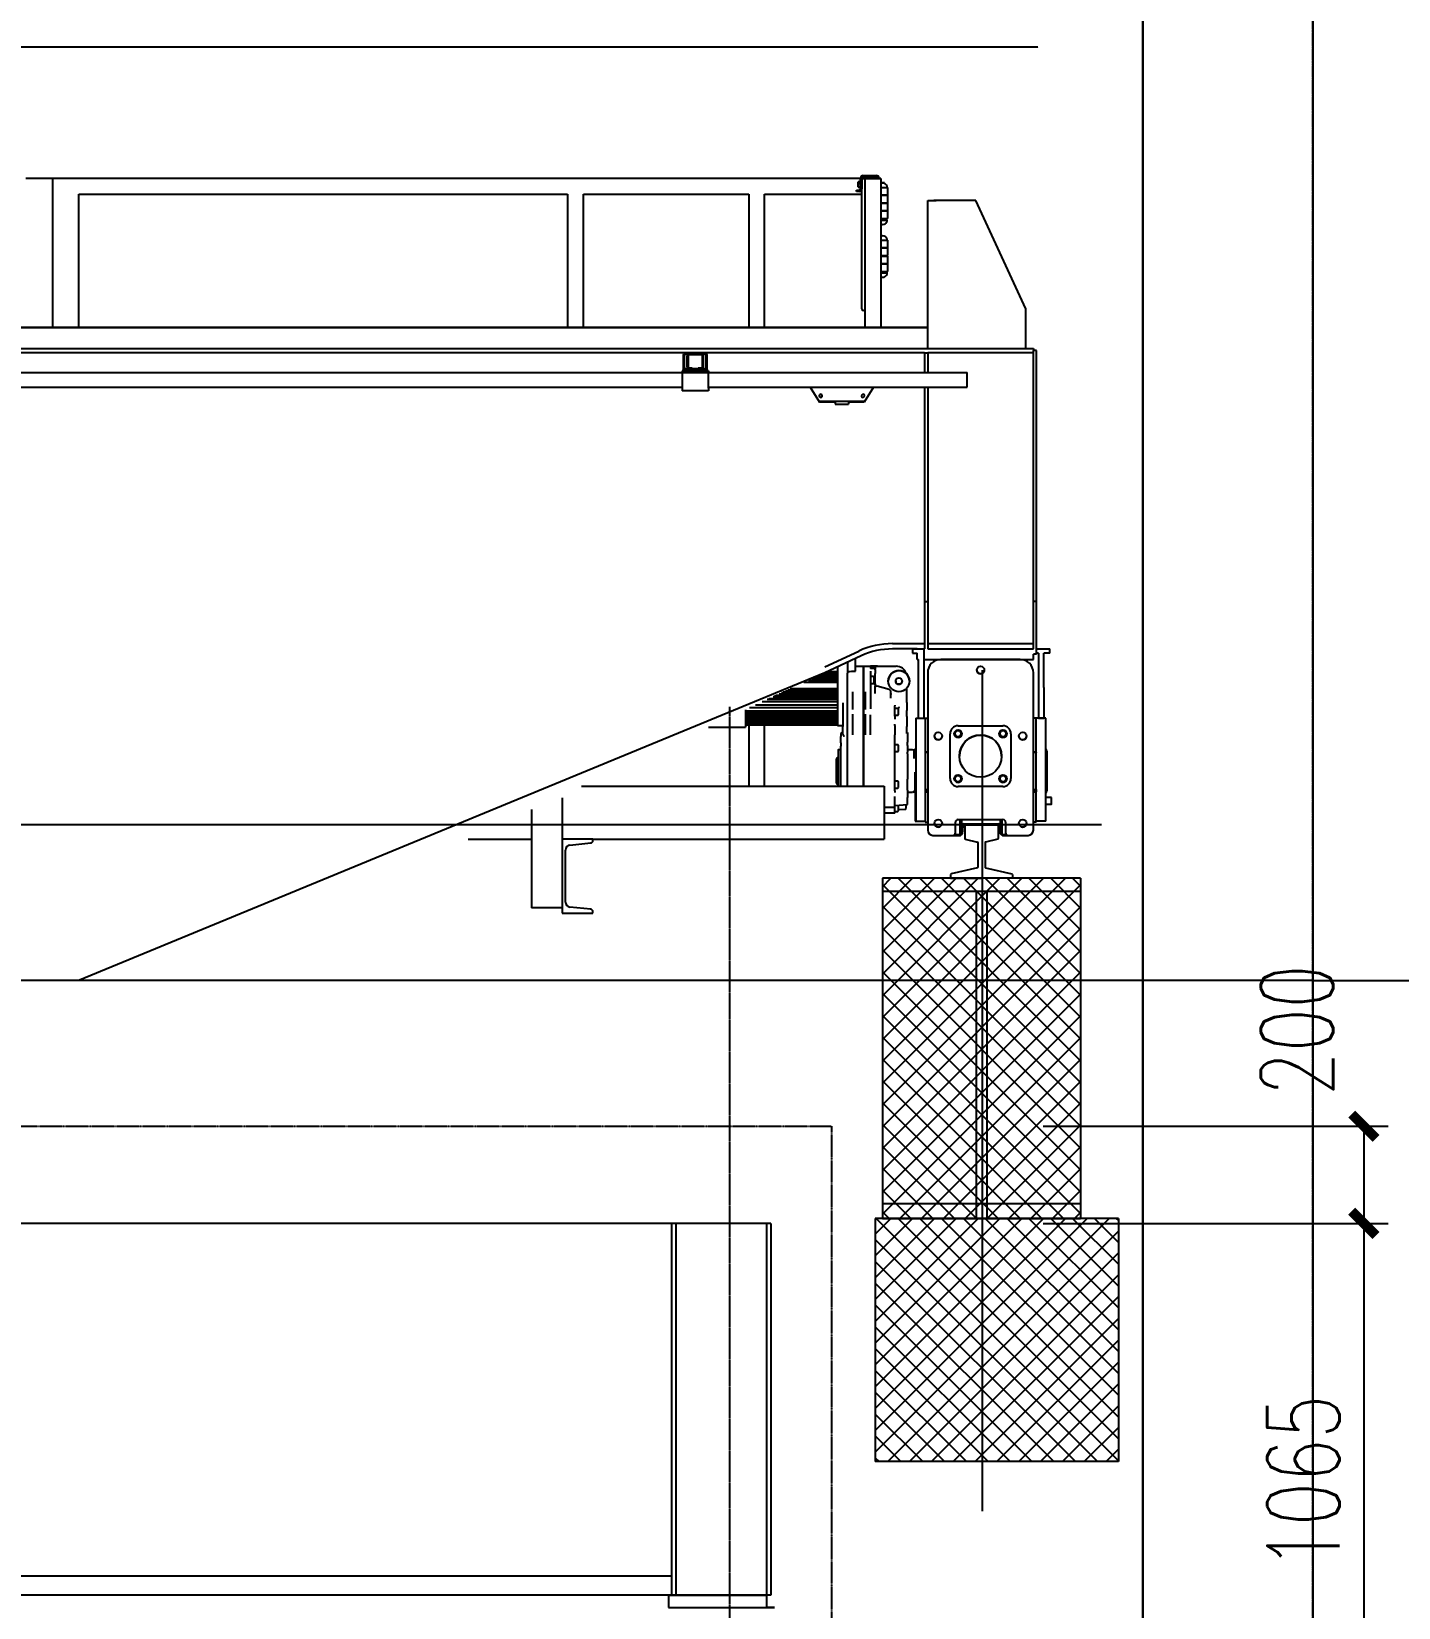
# Model space of a CAD drawing. Extents: x 220580 to 2027826, y -309201 to 71987.
# Drawn here: x 1091913 to 1094725, y -213015 to -209773 of the extents above; entities that cross this region are included whole.
import ezdxf

# ---------------------------------------------------------------- set-up
doc = ezdxf.new("R2010")
doc.units = 0
doc.linetypes.add('DASH', pattern=[0.35, 0.25, -0.1])
doc.linetypes.add('DOTE', pattern=[2.42, 2, -0.2, 0.02, -0.2])
for name, color, linetype in [('A-AXIS-DOTE', 14, 'DOTE'), ('A-LIN-V', 9, 'Continuous'), ('COLUMN', 4, 'Continuous'), ('FAG16-10MA1-端梁结构', 7, 'Continuous'), ('FHSGH10105-主梁-01', 7, 'Continuous'), ('FHSGH10105-主梁-02', 7, 'Continuous'), ('FHSGH10105-主梁-04', 7, 'Continuous'), ('FHSGH10105-主梁-06', 7, 'Continuous'), ('建-尺寸', 3, 'Continuous'), ('连接板', 7, 'Continuous')]:
    doc.layers.add(name, color=color, linetype=linetype)
doc.styles.add('A-DIM_T3', font='SIMPLEX', dxfattribs={"width": 0.705882, "bigfont": 'GBCBIG'})
doc.dimstyles.new('A-DIM-32-1.57159', dxfattribs={"dimscale": 31.815, "dimtxt": 2.975, "dimasz": 1, "dimexe": 1, "dimexo": 1, "dimgap": 1, "dimtad": 1, "dimdec": 0, "dimlfac": 1.571586, "dimzin": 0, "dimdsep": 46, "dimtxsty": 'A-DIM_T3', "dimblk": 'ARCHTICK', "dimcen": 0.09, "dimclrt": 7, "dimazin": 2, "dimtfac": 1, "dimtdec": 0, "dimtix": 1, "dimtmove": 2, "dimatfit": 3, "dimfxl": 0, "dimtolj": 1, "dimtzin": 0, "dimarcsym": 0})

# ---------------------------------------------------------------- blocks, each defined once
blk = doc.blocks.new('23423wer-M')
at = {"color": 1, "linetype": 'DASH'}
blk.add_lwpolyline([(1667005.2, 540926.8), (1674571, 540926.8)], dxfattribs=at)
at = {"layer": 'A-AXIS-DOTE', "color": 1}
blk.add_line((1667005.2, 543376.2), (1667005.2, 531171.5), dxfattribs=at)
blk = doc.blocks.new('23423wer')
at = {"layer": 'A-LIN-V'}
h = blk.add_hatch(dxfattribs=at)
h.set_pattern_fill('ANSI37', color=9, scale=14.719412, angle=360)
h.set_pattern_definition([(45, (-1184745.727, 114058.387), (-16.5230118, 16.5230118), []), (135, (-1184745.727, 114058.387), (-16.5230118, -16.5230118), [])])
h.paths.add_polyline_path([(-1667656.9, 541081.4), (-1667356.9, 541081.4), (-1667356.9, 540566.2), (-1667656.9, 540566.2)])
h = blk.add_hatch(dxfattribs=at)
h.set_pattern_fill('ANSI37', color=9, scale=14.719412, angle=360)
h.set_pattern_definition([(45, (-1184745.727, 113543.208), (-16.5230118, 16.5230118), []), (135, (-1184745.727, 113543.208), (-16.5230118, -16.5230118), [])])
h.paths.add_polyline_path([(-1667667.6, 540566.2), (-1667299.6, 540566.2), (-1667299.6, 540198.2), (-1667667.6, 540198.2)])
at = {"color": 1, "linetype": 'DASH'}
blk.add_line((-1667421, 542339.9), (-1674651.9, 542339.9), dxfattribs=at)
blk.add_lwpolyline([(-1667005.2, 540926.8), (-1674571, 540926.8)], dxfattribs=at)
at = {"layer": 'A-AXIS-DOTE', "color": 1}
for p, q in [((-1667005.2, 543376.2), (-1667005.2, 531171.5)), ((-1667325.3, 541162.3), (-1669754, 541162.3))]:
    blk.add_line(p, q, dxfattribs=at)
blk.add_lwpolyline([(-1667505.7, 541396.4), (-1667505.7, 540123.2)], dxfattribs=at)
at = {"layer": 'A-LIN-V', "color": 1}
for p, q in [((-1667685.8, 542145.4), (-1667666.2, 542145.4)), ((-1668913.6, 542141.1), (-1668953.6, 542141.1)), ((-1667689.8, 542141.1), (-1668913.6, 542141.1)), ((-1668913.6, 542141.1), (-1668913.6, 541915.5)), ((-1667696.2, 542121.4), (-1667696.2, 542123)), ((-1667696.2, 542123), (-1667692.2, 542123)), ((-1667692.2, 542121.4), (-1667696.2, 542121.4)), ((-1667693.8, 542132.9), (-1667693.8, 542135.8)), ((-1667689.8, 542135.8), (-1667693.8, 542135.8)), ((-1667693.8, 542128.4), (-1667693.8, 542132.9)), ((-1667689.8, 542132.9), (-1667693.8, 542132.9)), ((-1667693.8, 542128.4), (-1667693.8, 542127.8)), ((-1667689.8, 542128.4), (-1667693.8, 542128.4)), ((-1667693.8, 542127.8), (-1667689.8, 542127.8)), ((-1667689.8, 542125.4), (-1667689.8, 542141.4)), ((-1667688.2, 542141.4), (-1667688.2, 542125.4)), ((-1667663.8, 542141.1), (-1667688.2, 542141.1)), ((-1667688, 542134.2), (-1667688.2, 542134.2)), ((-1667688.2, 542129.4), (-1667688, 542129.4)), ((-1667688, 541943.5), (-1667688, 542138.7)), ((-1667666.2, 542143.8), (-1667685.8, 542143.8)), ((-1667685.6, 542141.1), (-1667666.4, 542141.1)), ((-1667683.2, 542141.1), (-1667659.2, 542141.1)), ((-1667683.2, 541915.5), (-1667683.2, 542141.1)), ((-1667663.8, 542141.1), (-1667663.8, 542141.4)), ((-1667662.2, 542141.4), (-1667662.2, 542141.1)), ((-1667659.2, 542141.1), (-1667662.2, 542141.1)), ((-1667659.2, 542141.1), (-1667659.2, 542141.1)), ((-1667659.2, 542141.1), (-1667659.2, 541915.5)), ((-1667653.8, 542134.2), (-1667659.2, 542134.2)), ((-1667659.2, 542127.5), (-1667648.8, 542127.5)), ((-1667653.8, 542133.5), (-1667653.8, 542134.2)), ((-1667648.8, 542115.9), (-1667648.8, 542127.5)), ((-1668873.6, 541915.5), (-1668873.6, 542117.1)), ((-1668873.6, 542117.1), (-1668133.6, 542117.1)), ((-1668133.6, 542117.1), (-1668133.6, 541915.5)), ((-1668109.6, 541915.5), (-1668109.6, 542117.1)), ((-1668109.6, 542117.1), (-1667859.2, 542117.1)), ((-1667859.2, 542117.1), (-1667859.2, 541915.5)), ((-1667835.2, 541915.5), (-1667835.2, 542117.1)), ((-1667835.2, 542117.1), (-1667688, 542117.1)), ((-1667659.2, 542115.9), (-1667648.8, 542115.9)), ((-1667648.8, 542115.9), (-1667659.2, 542115.9)), ((-1667659.2, 542104.3), (-1667648.8, 542104.3)), ((-1667659.2, 542103.5), (-1667648.8, 542103.5)), ((-1667652.8, 542103.5), (-1667652.8, 542104.3)), ((-1667648.8, 542104.3), (-1667648.8, 542115.9)), ((-1667648.8, 542091.9), (-1667648.8, 542103.5)), ((-1667588.3, 542107.5), (-1667575.5, 542107.5)), ((-1667588.3, 541883.5), (-1667588.3, 542107.5)), ((-1667566.4, 542107.5), (-1667579.2, 542107.5)), ((-1667515.5, 542107.5), (-1667575.5, 542107.5)), ((-1667439.5, 541943.5), (-1667515.5, 542107.5)), ((-1667648.8, 542091.9), (-1667659.2, 542091.9)), ((-1667659.2, 542091.9), (-1667648.8, 542091.9)), ((-1667659.2, 542080.3), (-1667648.8, 542080.3)), ((-1667659.2, 542077.9), (-1667649.6, 542077.9)), ((-1667652.8, 542077.9), (-1667652.8, 542080.3)), ((-1667648.8, 542080.3), (-1667648.8, 542091.9)), ((-1667659.2, 542047.5), (-1667648.8, 542047.5)), ((-1667648.8, 542035.9), (-1667659.2, 542035.9)), ((-1667659.2, 542035.9), (-1667648.8, 542035.9)), ((-1667648.8, 542035.9), (-1667648.8, 542047.5)), ((-1667648.8, 542024.3), (-1667648.8, 542035.9)), ((-1667659.2, 542024.3), (-1667648.8, 542024.3)), ((-1667659.2, 542023.5), (-1667648.8, 542023.5)), ((-1667659.2, 542011.9), (-1667648.8, 542011.9)), ((-1667648.8, 542011.9), (-1667659.2, 542011.9)), ((-1667652.8, 542023.5), (-1667652.8, 542024.3)), ((-1667648.8, 542011.9), (-1667648.8, 542023.5)), ((-1667648.8, 542000.3), (-1667648.8, 542011.9)), ((-1667659.2, 542000.3), (-1667648.8, 542000.3)), ((-1667659.2, 541997.9), (-1667649.6, 541997.9)), ((-1667652.8, 541997.9), (-1667652.8, 542000.3)), ((-1667683.2, 541941.1), (-1667685.6, 541941.1)), ((-1667439.5, 541883.5), (-1667439.5, 541943.5)), ((-1667588.3, 541915.5), (-1674651.9, 541915.5)), ((-1672256.3, 541915.5), (-1667588.3, 541915.5)), ((-1672256.3, 541883.5), (-1667428.3, 541883.5)), ((-1667428.3, 541883.5), (-1667428.3, 541880.3)), ((-1668701.9, 541877.1), (-1674651.9, 541877.1)), ((-1668090.7, 541877.1), (-1668701.9, 541877.1)), ((-1667593.1, 541877.1), (-1668090.7, 541877.1)), ((-1667958.3, 541873.5), (-1667958.3, 541849.7)), ((-1667956.5, 541851.5), (-1667956.5, 541873.5)), ((-1667925.9, 541877.1), (-1667954.7, 541877.1)), ((-1667954.7, 541875.3), (-1667949.9, 541875.3)), ((-1667952.3, 541855.3), (-1667952.3, 541872.9)), ((-1667951.1, 541872.9), (-1667951.1, 541855.3)), ((-1667949.9, 541875.3), (-1667930.7, 541875.3)), ((-1667930.7, 541874.1), (-1667949.9, 541874.1)), ((-1667930.7, 541875.3), (-1667925.9, 541875.3)), ((-1667929.5, 541855.3), (-1667929.5, 541872.9)), ((-1667928.3, 541872.9), (-1667928.3, 541855.3)), ((-1667924.1, 541873.5), (-1667924.1, 541851.5)), ((-1667922.3, 541849.7), (-1667922.3, 541873.5)), ((-1667593.1, 541877.1), (-1667593.1, 541847.3)), ((-1667593.1, 541877.1), (-1667588.3, 541877.1)), ((-1667428.3, 541877.1), (-1667588.3, 541877.1)), ((-1667588.3, 541877.1), (-1667588.3, 541847.3)), ((-1667423.5, 541880.3), (-1667428.3, 541880.3)), ((-1667428.3, 541500.7), (-1667428.3, 541880.3)), ((-1667423.5, 541500.7), (-1667423.5, 541880.3)), ((-1669906.7, 541847.3), (-1668725.9, 541847.3)), ((-1669200.3, 541847.3), (-1667960.3, 541847.3)), ((-1668706.7, 541847.3), (-1668085.9, 541847.3)), ((-1668066.7, 541847.3), (-1667528.3, 541847.3)), ((-1667958.3, 541849.7), (-1667960.3, 541849.7)), ((-1667960.3, 541849.7), (-1667960.3, 541845.7)), ((-1667960.3, 541845.7), (-1667960.3, 541823.3)), ((-1667958.3, 541849.7), (-1667956.3, 541851.7)), ((-1667956.3, 541849.7), (-1667958.3, 541849.7)), ((-1667949.9, 541852.9), (-1667956.3, 541852.9)), ((-1667956.3, 541849.7), (-1667956.3, 541852.9)), ((-1667924.3, 541849.7), (-1667956.3, 541849.7)), ((-1667949.9, 541854.1), (-1667944.7, 541854.1)), ((-1667944.7, 541852.9), (-1667949.9, 541852.9)), ((-1667944.7, 541854.1), (-1667944.7, 541852.9)), ((-1667935.9, 541852.9), (-1667944.7, 541852.9)), ((-1667935.9, 541852.9), (-1667935.9, 541854.1)), ((-1667935.9, 541854.1), (-1667930.7, 541854.1)), ((-1667930.7, 541852.9), (-1667935.9, 541852.9)), ((-1667924.3, 541852.9), (-1667930.7, 541852.9)), ((-1667924.3, 541849.7), (-1667924.3, 541852.9)), ((-1667924.3, 541851.7), (-1667922.3, 541849.7)), ((-1667922.3, 541849.7), (-1667924.3, 541849.7)), ((-1667920.3, 541849.7), (-1667922.3, 541849.7)), ((-1667920.3, 541849.7), (-1667920.3, 541845.7)), ((-1667920.3, 541847.3), (-1667528.3, 541847.3)), ((-1667920.3, 541823.3), (-1667920.3, 541845.7)), ((-1667528.3, 541844.9), (-1667528.3, 541847.3)), ((-1667528.3, 541844.9), (-1667528.3, 541847.3)), ((-1667528.3, 541824.9), (-1667528.3, 541844.9)), ((-1667528.3, 541827.3), (-1667528.3, 541844.9)), ((-1669200.3, 541824.9), (-1667960.3, 541824.9)), ((-1668937, 541824.9), (-1668345, 541824.9)), ((-1668297, 541824.9), (-1667960.3, 541824.9)), ((-1667960.3, 541823.3), (-1667960.3, 541819.3)), ((-1667920.3, 541819.3), (-1667960.3, 541819.3)), ((-1667920.3, 541824.9), (-1667528.3, 541824.9)), ((-1667920.3, 541823.3), (-1667920.3, 541819.3)), ((-1667897, 541824.9), (-1667528.3, 541824.9)), ((-1667766.5, 541824.9), (-1667752.3, 541802.2)), ((-1667670.1, 541824.9), (-1667684.3, 541802.2)), ((-1667593.1, 541824.9), (-1667593.1, 541500.7)), ((-1667588.3, 541824.9), (-1667588.3, 541500.7)), ((-1667528.3, 541824.9), (-1667528.3, 541827.3)), ((-1667752.3, 541803.8), (-1667684.3, 541803.8)), ((-1667752.3, 541802.2), (-1667752.3, 541803.8)), ((-1667728.3, 541802.2), (-1667752.3, 541802.2)), ((-1667728.3, 541802.2), (-1667728.3, 541799)), ((-1667728.3, 541799), (-1667708.3, 541799)), ((-1667708.3, 541802.2), (-1667708.3, 541799)), ((-1667684.3, 541802.2), (-1667708.3, 541802.2)), ((-1667684.3, 541803.8), (-1667684.3, 541802.2)), ((-1667593.1, 541500.7), (-1667593.1, 541428.7)), ((-1667593.1, 541500.7), (-1667588.3, 541500.7)), ((-1667588.3, 541500.7), (-1667588.3, 541428.7)), ((-1667423.5, 541500.7), (-1667428.3, 541500.7)), ((-1667428.3, 541428.7), (-1667428.3, 541500.7)), ((-1667423.5, 541420.7), (-1667423.5, 541500.7)), ((-1667641.7, 541436.7), (-1667593.1, 541436.7)), ((-1667604.3, 541428.7), (-1667641.7, 541428.7)), ((-1667611.3, 541428.7), (-1667611.3, 541422.3)), ((-1667611.3, 541428.7), (-1667604.3, 541428.7)), ((-1667604.3, 541428.7), (-1667593.1, 541428.7)), ((-1667604.3, 541428.7), (-1667604.3, 541428.7)), ((-1667594.1, 541428.7), (-1667594.1, 541323.9)), ((-1667588.3, 541436.7), (-1667428.3, 541436.7)), ((-1667588.3, 541428.7), (-1667428.3, 541428.7)), ((-1667423.5, 541428.7), (-1667419.2, 541428.7)), ((-1667423.5, 541428.7), (-1667403.3, 541428.7)), ((-1667403.3, 541422.3), (-1667403.3, 541428.7)), ((-1667744, 541401.4), (-1667692.4, 541425.5)), ((-1667689, 541418.3), (-1667743.8, 541392.7)), ((-1667709.5, 541408.7), (-1667709.5, 541393.7)), ((-1667697.5, 541395.2), (-1667697.5, 541414.3)), ((-1667611.3, 541422.3), (-1667604.3, 541422.3)), ((-1667604.3, 541412.7), (-1667604.3, 541422.3)), ((-1667604.3, 541412.7), (-1667602.1, 541412.7)), ((-1667602.1, 541323.9), (-1667602.1, 541412.7)), ((-1667594.1, 541412.7), (-1667428.3, 541412.7)), ((-1667448.3, 541412.7), (-1667568.3, 541412.7)), ((-1667568.3, 541412.7), (-1667448.3, 541412.7)), ((-1667560.7, 541412.7), (-1667543.9, 541412.7)), ((-1667560.7, 541412.7), (-1667543.9, 541412.7)), ((-1667538.7, 541412.7), (-1667521.9, 541412.7)), ((-1667538.7, 541412.7), (-1667521.9, 541412.7)), ((-1667516.3, 541412.7), (-1667500.3, 541412.7)), ((-1667516.3, 541412.7), (-1667500.3, 541412.7)), ((-1667494.7, 541412.7), (-1667477.9, 541412.7)), ((-1667494.7, 541412.7), (-1667477.9, 541412.7)), ((-1667472.7, 541412.7), (-1667455.9, 541412.7)), ((-1667472.7, 541412.7), (-1667455.9, 541412.7)), ((-1667423.5, 541420.7), (-1667428.3, 541420.7)), ((-1667428.3, 541412.7), (-1667428.3, 541420.7)), ((-1667420.5, 541422.3), (-1667423.5, 541422.3)), ((-1667420.5, 541422.3), (-1667420.5, 541370.3)), ((-1667412.5, 541370.3), (-1667412.5, 541422.3)), ((-1667403.3, 541422.3), (-1667412.5, 541422.3)), ((-1667743.8, 541392.7), (-1668872.8, 540927.2)), ((-1667724.7, 541380.9), (-1667768.8, 541380.9)), ((-1667724.7, 541383.6), (-1667763.1, 541383.6)), ((-1667724.7, 541385.3), (-1667759.5, 541385.3)), ((-1667724.7, 541387.7), (-1667754.4, 541387.7)), ((-1667724.7, 541389.6), (-1667750.3, 541389.6)), ((-1667724.7, 541392.6), (-1667743.8, 541392.6)), ((-1667724.7, 541393.8), (-1667741.4, 541393.8)), ((-1667724.7, 541401.6), (-1667724.7, 541312.8)), ((-1667709.5, 541393.7), (-1667709.5, 541391.9)), ((-1667709.5, 541381.9), (-1667709.5, 541391.9)), ((-1667709.5, 541220.7), (-1667709.5, 541381.9)), ((-1667697.5, 541402.3), (-1667685.5, 541402.3)), ((-1667697.5, 541402.3), (-1667685.5, 541402.3)), ((-1667685.5, 541402.1), (-1667685.5, 541402.3)), ((-1667685.5, 541402.3), (-1667675.1, 541402.3)), ((-1667685.5, 541402.3), (-1667675.1, 541402.3)), ((-1667685.5, 541402.1), (-1667685.5, 541402.3)), ((-1667685.5, 541402.1), (-1667685.5, 541391.9)), ((-1667685.5, 541391.9), (-1667685.5, 541402.1)), ((-1667685.5, 541391.9), (-1667685.5, 541381.9)), ((-1667685.5, 541381.9), (-1667685.5, 541391.9)), ((-1667685.5, 541381.9), (-1667685.5, 541363.7)), ((-1667685.5, 541363.7), (-1667685.5, 541381.9)), ((-1667669.5, 541402.3), (-1667675.1, 541402.3)), ((-1667669.5, 541402.3), (-1667675.1, 541402.3)), ((-1667675.1, 541402.1), (-1667675.1, 541402.3)), ((-1667675.1, 541402.1), (-1667675.1, 541398.9)), ((-1667670.1, 541399.5), (-1667675.1, 541399.5)), ((-1667669.5, 541399.1), (-1667675.1, 541399.1)), ((-1667675.1, 541395.1), (-1667675.1, 541391.9)), ((-1667675.1, 541391.9), (-1667675.1, 541381.9)), ((-1667670.1, 541386.7), (-1667675.1, 541386.7)), ((-1667675.1, 541381.9), (-1667675.1, 541337.7)), ((-1667669.5, 541402.3), (-1667664.2, 541402.3)), ((-1667664.2, 541402.3), (-1667669.5, 541402.3)), ((-1667669.5, 541377), (-1667669.5, 541386.1)), ((-1667667.9, 541400.7), (-1667667.9, 541398.3)), ((-1667667.9, 541397.5), (-1667667.9, 541398.3)), ((-1667667.9, 541397.4), (-1667667.9, 541397.5)), ((-1667667.9, 541397.4), (-1667667.9, 541393.6)), ((-1667667.9, 541393.6), (-1667667.9, 541391.3)), ((-1667667.9, 541381.5), (-1667667.9, 541391.3)), ((-1667667.9, 541374.5), (-1667667.9, 541381.5)), ((-1667664.2, 541402.3), (-1667635.9, 541402.3)), ((-1667588.3, 541392.7), (-1667588.3, 541154.3)), ((-1667428.3, 541154.3), (-1667428.3, 541392.7)), ((-1667724.7, 541358), (-1667818.2, 541358)), ((-1667724.7, 541360.4), (-1667813.2, 541360.4)), ((-1667724.7, 541362.1), (-1667809.5, 541362.1)), ((-1667724.7, 541363.1), (-1667807.3, 541363.1)), ((-1667724.7, 541364.7), (-1667803.8, 541364.7)), ((-1667724.7, 541366.4), (-1667800.1, 541366.4)), ((-1667724.7, 541368), (-1667796.7, 541368)), ((-1667724.7, 541377.6), (-1667775.9, 541377.6)), ((-1667701.5, 541337), (-1667701.5, 541363.7)), ((-1667685.5, 541363.7), (-1667685.5, 541361.6)), ((-1667685.5, 541361.6), (-1667685.5, 541363.7)), ((-1667685.5, 541361.6), (-1667685.5, 541357.5)), ((-1667685.5, 541357.5), (-1667685.5, 541361.6)), ((-1667685.5, 541355.4), (-1667685.5, 541357.5)), ((-1667685.5, 541357.5), (-1667685.5, 541355.4)), ((-1667683.1, 541363.7), (-1667683.1, 541337)), ((-1667675.1, 541376.3), (-1667670.1, 541376.3)), ((-1667667.9, 541374.5), (-1667667.9, 541372.8)), ((-1667667.9, 541361.3), (-1667667.9, 541372.8)), ((-1667646.8, 541367.3), (-1667664.9, 541372.2)), ((-1667643.9, 541354.1), (-1667643.9, 541363.5)), ((-1667619.9, 541353.6), (-1667619.9, 541369.4)), ((-1667420.5, 541370.3), (-1667420.5, 541323.9)), ((-1667412.5, 541370.3), (-1667412.5, 541323.9)), ((-1667864.3, 541336.5), (-1667864.3, 541310.4)), ((-1667724.7, 541334.5), (-1667864.3, 541334.5)), ((-1667724.7, 541339.3), (-1667858.3, 541339.3)), ((-1667724.7, 541343.7), (-1667848.9, 541343.7)), ((-1667724.7, 541348.3), (-1667839, 541348.3)), ((-1667724.7, 541351.9), (-1667831.2, 541351.9)), ((-1667724.7, 541353.1), (-1667828.8, 541353.1)), ((-1667724.7, 541356.1), (-1667822.3, 541356.1)), ((-1667724.7, 541357), (-1667820.3, 541357)), ((-1667716.7, 541347.2), (-1667716.7, 541316.3)), ((-1667685.5, 541355.4), (-1667685.5, 541345.3)), ((-1667685.5, 541345.3), (-1667685.5, 541355.4)), ((-1667685.5, 541343.2), (-1667685.5, 541345.3)), ((-1667685.5, 541345.3), (-1667685.5, 541343.2)), ((-1667685.5, 541343.2), (-1667685.5, 541339)), ((-1667685.5, 541339), (-1667685.5, 541343.2)), ((-1667685.5, 541339), (-1667685.5, 541337)), ((-1667685.5, 541337), (-1667685.5, 541339)), ((-1667685.5, 541337), (-1667685.5, 541330.1)), ((-1667685.5, 541330.1), (-1667685.5, 541337)), ((-1667638.3, 541343.6), (-1667638.3, 541342.5)), ((-1667638.3, 541340.1), (-1667638.3, 541342.5)), ((-1667638.3, 541337.7), (-1667638.3, 541340.1)), ((-1667633.3, 541338.7), (-1667638.3, 541338.7)), ((-1667638.3, 541329), (-1667638.3, 541337.7)), ((-1667634.3, 541338.7), (-1667632.9, 541338.9)), ((-1667632.7, 541329), (-1667632.7, 541338.1)), ((-1667619.9, 541347.7), (-1667619.9, 541353.6)), ((-1667619.9, 541347.7), (-1667619.9, 541335.3)), ((-1667619.9, 541326.5), (-1667619.9, 541335.3)), ((-1667920.2, 541310.4), (-1667864.3, 541310.4)), ((-1667724.7, 541331.3), (-1667864.3, 541331.3)), ((-1667724.7, 541329.6), (-1667864.3, 541329.6)), ((-1667724.7, 541327.7), (-1667864.3, 541327.7)), ((-1667724.7, 541324.7), (-1667864.3, 541324.7)), ((-1667724.7, 541321.8), (-1667864.3, 541321.8)), ((-1667724.7, 541319.4), (-1667864.3, 541319.4)), ((-1667724.7, 541317.4), (-1667864.3, 541317.4)), ((-1667724.7, 541315.5), (-1667864.3, 541315.5)), ((-1667724.7, 541314.5), (-1667864.3, 541314.5)), ((-1667864.3, 541313.6), (-1667724.7, 541313.6)), ((-1667859.2, 541313.6), (-1667859.2, 541220.7)), ((-1667835.2, 541249.8), (-1667835.2, 541313.6)), ((-1667724.7, 541312.8), (-1667718.3, 541312.8)), ((-1667716.7, 541316.3), (-1667716.7, 541311.2)), ((-1667716.7, 541299.6), (-1667716.7, 541311.2)), ((-1667701.5, 541298.7), (-1667701.5, 541330.1)), ((-1667685.5, 541330.1), (-1667685.5, 541328)), ((-1667685.5, 541328), (-1667685.5, 541330.1)), ((-1667685.5, 541328), (-1667685.5, 541323.9)), ((-1667685.5, 541323.9), (-1667685.5, 541328)), ((-1667685.5, 541321.8), (-1667685.5, 541323.9)), ((-1667685.5, 541323.9), (-1667685.5, 541321.8)), ((-1667685.5, 541321.8), (-1667685.5, 541314.4)), ((-1667685.5, 541314.4), (-1667685.5, 541321.8)), ((-1667685.5, 541312.3), (-1667685.5, 541314.4)), ((-1667685.5, 541314.4), (-1667685.5, 541312.3)), ((-1667685.5, 541312.3), (-1667685.5, 541298.7)), ((-1667685.5, 541298.7), (-1667685.5, 541312.3)), ((-1667683.1, 541330.1), (-1667683.1, 541298.7)), ((-1667675.1, 541298.7), (-1667675.1, 541329)), ((-1667638.3, 541326.7), (-1667638.3, 541329)), ((-1667638.3, 541328.3), (-1667633.3, 541328.3)), ((-1667638.3, 541326.7), (-1667638.3, 541324.9)), ((-1667638.3, 541324.9), (-1667638.3, 541322.5)), ((-1667638.3, 541312.6), (-1667638.3, 541314.8)), ((-1667638.3, 541312.6), (-1667638.3, 541298.7)), ((-1667619.9, 541326.5), (-1667619.9, 541325.1)), ((-1667619.9, 541325.1), (-1667619.9, 541313.3)), ((-1667619.9, 541313.3), (-1667619.9, 541311.3)), ((-1667619.9, 541301.9), (-1667619.9, 541311.3)), ((-1667606.4, 541323.9), (-1667606.4, 541283.9)), ((-1667606.4, 541323.9), (-1667598.5, 541323.9)), ((-1667606.4, 541323.9), (-1667592.3, 541323.9)), ((-1667594.4, 541323.9), (-1667592.3, 541323.9)), ((-1667592.3, 541323.9), (-1667588.3, 541323.9)), ((-1667592.3, 541323.9), (-1667588.3, 541323.9)), ((-1667592.3, 541323.9), (-1667592.3, 541299.9)), ((-1667592.3, 541323.9), (-1667592.3, 541323.9)), ((-1667592.3, 541323.9), (-1667588.3, 541323.9)), ((-1667542.3, 541312.3), (-1667474.3, 541312.3)), ((-1667542.3, 541312.3), (-1667474.3, 541312.3)), ((-1667424.3, 541323.9), (-1667428.3, 541323.9)), ((-1667424.3, 541323.9), (-1667428.3, 541323.9)), ((-1667424.3, 541323.9), (-1667428.3, 541323.9)), ((-1667424.8, 541323.9), (-1667424.8, 541323.9)), ((-1667424.7, 541323.9), (-1667424.7, 541323.9)), ((-1667424.3, 541299.9), (-1667424.3, 541323.9)), ((-1667424.3, 541323.9), (-1667424.3, 541323.9)), ((-1667416.5, 541323.9), (-1667424.3, 541323.9)), ((-1667424, 541283.9), (-1667424, 541323.9)), ((-1667409.6, 541323.9), (-1667424, 541323.9)), ((-1667409.6, 541323.9), (-1667424, 541323.9)), ((-1667420.5, 541323.9), (-1667412.5, 541323.9)), ((-1667416.5, 541323.9), (-1667416.5, 541323.9)), ((-1667409.6, 541283.9), (-1667409.6, 541323.9)), ((-1667719.9, 541299.9), (-1667719.9, 541295.9)), ((-1667719.9, 541286.3), (-1667719.9, 541295.9)), ((-1667719.9, 541286.3), (-1667719.9, 541281.2)), ((-1667716.7, 541301.5), (-1667718.3, 541301.5)), ((-1667716.7, 541301.5), (-1667718.3, 541301.5)), ((-1667685.5, 541298.7), (-1667685.5, 541220.7)), ((-1667685.5, 541220.7), (-1667685.5, 541298.7)), ((-1667638.3, 541217.8), (-1667638.3, 541298.7)), ((-1667621.3, 541301.9), (-1667619.1, 541301.9)), ((-1667619.1, 541301.9), (-1667621.3, 541301.9)), ((-1667619.9, 541301.9), (-1667621.3, 541301.9)), ((-1667619.1, 541301.9), (-1667619.1, 541287.7)), ((-1667619.1, 541282.6), (-1667619.1, 541287.7)), ((-1667592.3, 541299.9), (-1667592.3, 541272.3)), ((-1667554.3, 541232.3), (-1667554.3, 541300.3)), ((-1667462.3, 541300.3), (-1667462.3, 541232.3)), ((-1667424.3, 541272.3), (-1667424.3, 541299.9)), ((-1667726.3, 541225.5), (-1667726.3, 541262.3)), ((-1667723.9, 541263.9), (-1667724.7, 541263.9)), ((-1667723.9, 541275.1), (-1667723.9, 541220.7)), ((-1667720.7, 541275.9), (-1667723.1, 541275.9)), ((-1667719.9, 541220.7), (-1667719.9, 541281.2)), ((-1667633.3, 541283.5), (-1667638.3, 541283.5)), ((-1667638.3, 541273.1), (-1667633.3, 541273.1)), ((-1667632.7, 541273.8), (-1667632.7, 541282.9)), ((-1667619.1, 541282.6), (-1667619.1, 541272.3)), ((-1667619.1, 541269.9), (-1667619.1, 541272.3)), ((-1667619.1, 541269.9), (-1667619.1, 541231.6)), ((-1667611.1, 541275.9), (-1667618.3, 541275.9)), ((-1667608.7, 541262.5), (-1667608.7, 541273.5)), ((-1667608.7, 541273.5), (-1667608, 541273.5)), ((-1667608.7, 541273.4), (-1667608.7, 541262.5)), ((-1667608.7, 541267.9), (-1667608.7, 541267.9)), ((-1667608, 541273.8), (-1667608, 541266.7)), ((-1667606.4, 541283.9), (-1667606.4, 541207.9)), ((-1667588.3, 541272.3), (-1667592.3, 541272.3)), ((-1667592, 541272.3), (-1667592, 541207.9)), ((-1667588.3, 541271.9), (-1667592, 541271.9)), ((-1667424.3, 541272.3), (-1667428.3, 541272.3)), ((-1667424, 541271.9), (-1667428.3, 541271.9)), ((-1667424, 541275.9), (-1667424.3, 541275.9)), ((-1667424.3, 541272.3), (-1667424.3, 541271.9)), ((-1667424, 541207.9), (-1667424, 541283.9)), ((-1667409.6, 541207.9), (-1667409.6, 541283.9)), ((-1667408, 541273.8), (-1667408, 541213.9)), ((-1667835.2, 541220.7), (-1667835.2, 541249.8)), ((-1667608, 541242.3), (-1667608, 541213.9)), ((-1668112.6, 541220.7), (-1667654.4, 541220.7)), ((-1667851.5, 541220.7), (-1667826.3, 541220.7)), ((-1667724.7, 541223.9), (-1667723.9, 541223.9)), ((-1667654.4, 541220.7), (-1667654.4, 541140.7)), ((-1667633.3, 541228.3), (-1667638.3, 541228.3)), ((-1667638.3, 541217.9), (-1667633.3, 541217.9)), ((-1667638.3, 541215.5), (-1667638.3, 541217.8)), ((-1667638.3, 541213.7), (-1667638.3, 541215.5)), ((-1667632.7, 541218.6), (-1667632.7, 541227.7)), ((-1667619.1, 541229.2), (-1667619.1, 541231.6)), ((-1667619.1, 541217.1), (-1667619.1, 541229.2)), ((-1667619.1, 541214.7), (-1667619.1, 541217.1)), ((-1667619.1, 541214.7), (-1667619.1, 541203.7)), ((-1667608.7, 541219.9), (-1667608.7, 541219.9)), ((-1667608.7, 541213.9), (-1667608, 541213.9)), ((-1667592, 541215.9), (-1667588.3, 541215.9)), ((-1667474.3, 541220.3), (-1667542.3, 541220.3)), ((-1667428.3, 541215.9), (-1667424, 541215.9)), ((-1667424.3, 541215.9), (-1667424.3, 541212.3)), ((-1667424.3, 541214.3), (-1667424, 541214.3)), ((-1668141.6, 541203), (-1668141.6, 541140.7)), ((-1667638.3, 541213.7), (-1667638.3, 541211.3)), ((-1667638.3, 541203), (-1667638.3, 541205.2)), ((-1667638.3, 541189.3), (-1667638.3, 541203)), ((-1667638.3, 541191.4), (-1667619.1, 541193.1)), ((-1667632.7, 541183.4), (-1667632.7, 541191.9)), ((-1667621.4, 541185.7), (-1667620.3, 541193)), ((-1667619.1, 541193.1), (-1667619.1, 541203.7)), ((-1667619.1, 541200.3), (-1667619.1, 541200)), ((-1667618.3, 541211.9), (-1667613, 541211.9)), ((-1667613, 541211.9), (-1667611.1, 541211.9)), ((-1667607.1, 541210.9), (-1667607.1, 541207.9)), ((-1667607.1, 541207.9), (-1667607.1, 541167.9)), ((-1667606.4, 541207.9), (-1667606.4, 541167.9)), ((-1667592.3, 541212.3), (-1667588.3, 541212.3)), ((-1667592.3, 541212.3), (-1667592.3, 541190.3)), ((-1667592.3, 541190.3), (-1667592.3, 541166.3)), ((-1667588.3, 541212.3), (-1667592, 541212.3)), ((-1667428.3, 541212.3), (-1667424.3, 541212.3)), ((-1667424.3, 541212.3), (-1667428.3, 541212.3)), ((-1667424.3, 541190.3), (-1667424.3, 541212.3)), ((-1667424.3, 541166.3), (-1667424.3, 541190.3)), ((-1667424, 541167.9), (-1667424, 541207.9)), ((-1667409.6, 541167.9), (-1667409.6, 541207.9)), ((-1668188, 541185.6), (-1668188, 541036.7)), ((-1667654.4, 541189.3), (-1667638.3, 541189.3)), ((-1667638.3, 541179.9), (-1667654.4, 541179.9)), ((-1667638.3, 541182.2), (-1667638.3, 541189.3)), ((-1667638.3, 541182.7), (-1667633.3, 541182.7)), ((-1667638.3, 541179.9), (-1667638.3, 541182.2)), ((-1667621.4, 541185.7), (-1667632.7, 541184.8)), ((-1667607.1, 541167.9), (-1667606.4, 541167.9)), ((-1667606.4, 541167.9), (-1667592.3, 541167.9)), ((-1667592.3, 541166.3), (-1667588.3, 541166.3)), ((-1667546.3, 541150.3), (-1667546.3, 541166.3)), ((-1667542.3, 541170.3), (-1667474.3, 541170.3)), ((-1667539.8, 541170.3), (-1667539.8, 541147.9)), ((-1667537.2, 541170.3), (-1667537.2, 541150.3)), ((-1667478.8, 541170.3), (-1667478.8, 541150.3)), ((-1667476.2, 541170.3), (-1667476.2, 541147.9)), ((-1667470.3, 541166.3), (-1667470.3, 541150.3)), ((-1667424.3, 541166.3), (-1667428.3, 541166.3)), ((-1667424, 541167.9), (-1667424.3, 541167.9)), ((-1667409.6, 541167.9), (-1667424, 541167.9)), ((-1667580.3, 541146.3), (-1667550.3, 541146.3)), ((-1667550.3, 541146.3), (-1667538.4, 541146.3)), ((-1667547.1, 541147.9), (-1667539.8, 541147.9)), ((-1667539.8, 541147.9), (-1667537.2, 541150.3)), ((-1667538.4, 541146.3), (-1667538.4, 541149.2)), ((-1667538.4, 541146.3), (-1667535.8, 541148.7)), ((-1667537.2, 541150.3), (-1667536.2, 541161.7)), ((-1667535.8, 541148.7), (-1667535.8, 541162.8)), ((-1667535.8, 541148.7), (-1667534.8, 541160.2)), ((-1667533.8, 541163.9), (-1667482.2, 541163.9)), ((-1667532.4, 541162.3), (-1667480.8, 541162.3)), ((-1667532.3, 541161.3), (-1667532.3, 541141.6)), ((-1667506.9, 541162.3), (-1667531.3, 541162.3)), ((-1667506.9, 541162.3), (-1667482.5, 541162.3)), ((-1667481.5, 541161.3), (-1667481.5, 541141.6)), ((-1667480.5, 541161.8), (-1667479.5, 541150.3)), ((-1667479.8, 541161.7), (-1667478.8, 541150.3)), ((-1667479.5, 541158.3), (-1667479.5, 541150.3)), ((-1667479.5, 541150.3), (-1667476.9, 541147.9)), ((-1667478.8, 541150.3), (-1667476.2, 541147.9)), ((-1667477.4, 541148.7), (-1667477.4, 541149)), ((-1667477.4, 541149), (-1667477.4, 541148.7)), ((-1667477.4, 541148.7), (-1667474.8, 541146.3)), ((-1667476.9, 541148.3), (-1667476.9, 541147.9)), ((-1667476.9, 541147.9), (-1667476.5, 541147.9)), ((-1667476.2, 541147.9), (-1667469.5, 541147.9)), ((-1667474.8, 541146.3), (-1667474.8, 541147.9)), ((-1667474.8, 541146.3), (-1667466.3, 541146.3)), ((-1667466.3, 541146.3), (-1667436.3, 541146.3)), ((-1668284.1, 541140.7), (-1668188, 541140.7)), ((-1668141.6, 541140.7), (-1668141.6, 541028.7)), ((-1668095.2, 541140.7), (-1668141.6, 541140.7)), ((-1668136.8, 541045.3), (-1668136.8, 541124.2)), ((-1668129.9, 541131.7), (-1668098.6, 541134.9)), ((-1668095.2, 541138.7), (-1668095.2, 541140.7)), ((-1668095.2, 541140.7), (-1667654.4, 541140.7)), ((-1667531.5, 541140.6), (-1667513, 541136.3)), ((-1667512.2, 541135.4), (-1667512.2, 541098.1)), ((-1667501.5, 541135.4), (-1667501.5, 541098.1)), ((-1667482.3, 541140.6), (-1667500.8, 541136.3)), ((-1667513, 541097.1), (-1667552.9, 541087.9)), ((-1667500.8, 541097.1), (-1667460.8, 541087.9)), ((-1667356.9, 541081.4), (-1667656.9, 541081.4)), ((-1667656.9, 541081.4), (-1667656.9, 541061.4)), ((-1667553.7, 541086.9), (-1667553.7, 541081.4)), ((-1667553.7, 541081.4), (-1667506.9, 541081.4)), ((-1667460.1, 541081.4), (-1667506.9, 541081.4)), ((-1667460.1, 541086.9), (-1667460.1, 541081.4)), ((-1667356.9, 541081.4), (-1667356.9, 541061.4)), ((-1667356.9, 541061.4), (-1667656.9, 541061.4)), ((-1667656.9, 541061.4), (-1667656.9, 540566.2)), ((-1667514.9, 541061.4), (-1667514.9, 540566.2)), ((-1667498.9, 541061.4), (-1667498.9, 540566.2)), ((-1667356.9, 541061.4), (-1667356.9, 540566.2)), ((-1668141.6, 541036.7), (-1668188, 541036.7)), ((-1668141.6, 541028.7), (-1668095.2, 541028.7)), ((-1668098.6, 541034.6), (-1668129.9, 541037.7)), ((-1668095.2, 541028.7), (-1668095.2, 541030.8)), ((-1667356.9, 540588.3), (-1667656.9, 540588.3)), ((-1667299.6, 540566.2), (-1667667.6, 540566.2)), ((-1667656.9, 540566.2), (-1667356.9, 540566.2)), ((-1667299.6, 540198.2), (-1667667.6, 540198.2))]:
    blk.add_line(p, q, dxfattribs=at)
blk.add_lwpolyline([(-1667400.8, 541203.6), (-1667409.9, 541203.6), (-1667409.9, 541193.5), (-1667400.8, 541193.5)], close=True, dxfattribs=at)
for points in [[(-1667667.6, 540566.2), (-1667667.6, 540198.2)], [(-1667299.6, 540566.2), (-1667299.6, 540198.2)]]:
    blk.add_lwpolyline(points, dxfattribs=at)
for centre, radius in [((-1667631.9, 541379.9), 16), ((-1667508.3, 541396.7), 5.76), ((-1667572.3, 541296.7), 5.76), ((-1667542.3, 541300.3), 4.8), ((-1667508.3, 541266.3), 32), ((-1667474.3, 541300.3), 4.8), ((-1667444.3, 541296.7), 5.76), ((-1667542.3, 541232.3), 4.8), ((-1667474.3, 541232.3), 4.8), ((-1667572.3, 541164.7), 5.76), ((-1667444.3, 541164.7), 5.76)]:
    blk.add_circle(centre, radius, dxfattribs=at)
for centre, radius, start, end in [((-1667685.8, 542141.4), 4, 90, 180), ((-1667666.2, 542141.4), 4, 360, 90), ((-1667692.2, 542125.4), 2.4, 270, 360), ((-1667692.2, 542125.4), 4, 270, 360), ((-1667685.8, 542141.4), 2.4, 90, 180), ((-1667685.6, 542138.7), 2.4, 90, 180), ((-1667666.4, 542138.7), 2.4, 89.4504, 90), ((-1667666.2, 542141.4), 2.4, 360, 90), ((-1667656, 542127.5), 6.4, 0, 119.998), ((-1667656, 542077.9), 6.4, 240.002, 0), ((-1667656, 542047.5), 6.4, 0, 119.9981), ((-1667656, 541997.9), 6.4, 240.0019, 0), ((-1667685.6, 541943.5), 2.4, 180, 270), ((-1667954.7, 541873.5), 3.6, 90, 180), ((-1667954.7, 541873.5), 1.8, 90, 180), ((-1667949.9, 541872.9), 2.4, 90, 180), ((-1667949.9, 541872.9), 1.2, 90, 180), ((-1667930.7, 541872.9), 2.4, 0, 90), ((-1667930.7, 541872.9), 1.2, 360, 90), ((-1667925.9, 541873.5), 3.6, 0, 90), ((-1667925.9, 541873.5), 1.8, 0, 90), ((-1667949.9, 541855.3), 2.4, 180, 270), ((-1667949.9, 541855.3), 1.2, 180, 270), ((-1667930.7, 541855.3), 2.4, 270, 360), ((-1667930.7, 541855.3), 1.2, 270, 360), ((-1667750.3, 541811.8), 2.4, 133.4872, 313.4872), ((-1667750.3, 541811.8), 2.4, 313.4872, 133.4872), ((-1667686.3, 541811.8), 2.4, 143.6187, 323.6187), ((-1667686.3, 541811.8), 2.4, 323.6187, 143.6187), ((-1667641.7, 541316.7), 120, 90, 115.0006), ((-1667641.7, 541316.7), 112, 90, 115.0006), ((-1667568.3, 541392.7), 20, 90, 180), ((-1667448.3, 541392.7), 20, 0, 90), ((-1667448.3, 541392.7), 20, 360, 90), ((-1668205.2, 549349.7), 7970.7, 273.56563, 273.65206), ((-1667670.1, 541398.9), 0.64, 18.714, 90), ((-1667670.1, 541386.1), 0.64, 0, 90), ((-1667669.5, 541400.7), 1.6, 360, 90), ((-1667669.5, 541400.7), 1.6, 0, 90), ((-1667669.5, 541397.5), 1.6, 360, 90), ((-1667631.9, 541379.9), 16, 0.0003, 180.0003), ((-1667631.9, 541379.9), 4.8, 0.0001, 359.9999), ((-1667635.9, 541386.3), 16, 18.3607, 90), ((-1667508.3, 541396.7), 5.76, 180.0003, 0), ((-1667508.3, 541396.7), 5.76, 180.0003, 0), ((-1667508.3, 541396.7), 5.76, 267.5383, 270.3197), ((-1667670.1, 541377), 0.64, 270, 360), ((-1667663.9, 541376), 4, 180, 255), ((-1667647.9, 541363.5), 4, 0, 75), ((-1667661, 541332.3), 32.6, 56.7118, 57.8521), ((-1667631.9, 541379.9), 4.8, 180.0003, 0), ((-1667633.3, 541338.1), 0.64, 0, 90), ((-1667625.3, 541343.9), 9.07, 213.1996, 214.7003), ((-1667635, 541341.1), 3.42, 333.0605, 0.003), ((-1667718.3, 541311.2), 1.6, 360, 90), ((-1667633.3, 541329), 0.64, 270, 360), ((-1667542.3, 541300.3), 12, 90, 180), ((-1667542.3, 541300.3), 12, 90, 180), ((-1667474.3, 541300.3), 12, 0, 90), ((-1667474.3, 541300.3), 12, 0, 90), ((-1667718.3, 541299.9), 1.6, 90, 180), ((-1667718.3, 541299.9), 1.6, 90, 180), ((-1667572.3, 541296.7), 5.76, 180.0003, 360), ((-1667572.3, 541296.7), 5.76, 267.5384, 270.3196), ((-1667572.3, 541296.7), 5.76, 267.5383, 270.3197), ((-1667542.3, 541300.3), 5.77, 0.0002, 359.9998), ((-1667542.3, 541300.3), 5.76, 180.0003, 0), ((-1667542.3, 541300.3), 4.8, 180.0003, 0), ((-1667508.3, 541266.3), 32, 0.0003, 180.0003), ((-1667474.3, 541300.3), 5.76, 0.0002, 359.9998), ((-1667474.3, 541300.3), 5.76, 180.0003, 360), ((-1667474.3, 541300.3), 4.8, 180.0003, 0), ((-1667444.3, 541296.7), 5.76, 180.0003, 0), ((-1667444.3, 541296.7), 5.76, 180.0003, 0), ((-1667444.3, 541296.7), 5.76, 267.5383, 270.3197), ((-1667724.7, 541262.3), 1.6, 90, 180), ((-1667723.1, 541275.1), 0.8, 90, 180), ((-1667720.7, 541276.7), 0.8, 270, 360), ((-1667633.3, 541282.9), 0.64, 0, 90), ((-1667633.3, 541273.8), 0.64, 270, 360), ((-1667618.3, 541276.7), 0.8, 180, 270), ((-1667611.1, 541273.5), 2.4, 0, 90), ((-1667602.4, 541273.8), 5.6, 135.5847, 180), ((-1667413.6, 541273.8), 5.6, 360, 44.4153), ((-1667542.3, 541232.3), 5.76, 0.0002, 359.9998), ((-1667474.3, 541232.3), 5.76, 0.0002, 359.9998), ((-1667724.7, 541225.5), 1.6, 180, 270), ((-1667633.3, 541227.7), 0.64, 0, 90), ((-1667633.3, 541218.6), 0.64, 270, 360), ((-1667611, 541214.3), 2.34, 269.0513, 351.8934), ((-1667602.4, 541213.9), 5.6, 180, 224.4153), ((-1667542.3, 541232.3), 12, 180, 270), ((-1667542.3, 541232.3), 5.76, 180.0003, 0), ((-1667542.3, 541232.3), 4.8, 180.0003, 0), ((-1667474.3, 541232.3), 5.76, 180.0003, 0), ((-1667474.3, 541232.3), 4.8, 180.0003, 0), ((-1667474.3, 541232.3), 12, 270, 360), ((-1667413.6, 541213.9), 5.6, 315.5523, 360), ((-1667618.3, 541211.1), 0.8, 90, 180), ((-1667633.3, 541183.4), 0.64, 270, 360), ((-1667542.3, 541166.3), 4, 90, 180), ((-1667474.3, 541166.3), 4, 0, 90), ((-1667580.3, 541154.3), 8, 180, 270), ((-1667572.3, 541164.7), 5.76, 180.0003, 360), ((-1667572.3, 541164.7), 5.76, 267.5384, 270.3196), ((-1667572.3, 541164.7), 5.76, 267.5383, 270.3197), ((-1667572.3, 541164.7), 5.76, 357.8629, 360), ((-1667572.3, 541164.7), 5.76, 357.8629, 360), ((-1667550.3, 541150.3), 4, 270, 360), ((-1667533.8, 541161.5), 2.4, 90, 175), ((-1667532.4, 541159.9), 2.4, 90, 175), ((-1667531.3, 541161.3), 1, 90, 180), ((-1667482.5, 541161.3), 1, 0, 90), ((-1667482.2, 541161.5), 2.4, 5, 90), ((-1667480.8, 541159.9), 2.4, 67.7935, 90), ((-1667482.9, 541161.5), 2.4, 5, 19.3189), ((-1667466.3, 541150.3), 4, 180, 270), ((-1667444.3, 541164.7), 5.76, 180.0003, 0), ((-1667444.3, 541164.7), 5.76, 180.0003, 182.1355), ((-1667444.3, 541164.7), 5.76, 180.0003, 182.1355), ((-1667444.3, 541164.7), 5.76, 267.5384, 270.3196), ((-1667444.3, 541164.7), 5.76, 267.5383, 270.3197), ((-1667436.3, 541154.3), 8, 270, 360), ((-1668129.2, 541124.2), 7.6, 95.7106, 180), ((-1668099, 541138.7), 3.8, 275.7106, 360), ((-1667531.3, 541141.6), 1, 180, 257), ((-1667513.2, 541135.4), 1, 360, 77), ((-1667500.5, 541135.4), 1, 103, 180), ((-1667482.5, 541141.6), 1, 283, 0), ((-1667513.2, 541098.1), 1, 283, 360), ((-1667500.5, 541098.1), 1, 180, 257), ((-1667552.7, 541086.9), 1, 103, 180), ((-1667461.1, 541086.9), 1, 0, 77), ((-1668129.2, 541045.3), 7.6, 180, 264.2894), ((-1668099, 541030.8), 3.8, 0, 84.2894)]:
    blk.add_arc(centre, radius, start, end, dxfattribs=at)
for points, knots in [([(-1667643.5, 541359.5), (-1667643.5, 541359.5), (-1667643.5, 541359.5), (-1667643.5, 541359.5), (-1667643.5, 541359.5), (-1667643.5, 541359.6), (-1667643.5, 541359.6), (-1667643.5, 541359.6), (-1667643.5, 541359.6), (-1667643.5, 541359.6), (-1667643.5, 541359.6), (-1667643.5, 541359.6), (-1667643.6, 541359.6), (-1667643.6, 541359.7), (-1667643.6, 541359.7), (-1667643.6, 541359.7), (-1667643.6, 541359.7), (-1667643.6, 541359.7), (-1667643.6, 541359.7), (-1667643.6, 541359.8), (-1667643.6, 541359.8), (-1667643.7, 541359.8), (-1667643.7, 541359.9), (-1667643.7, 541359.9), (-1667643.7, 541359.9), (-1667643.7, 541360), (-1667643.7, 541360), (-1667643.7, 541360), (-1667643.7, 541360.1), (-1667643.8, 541360.2), (-1667643.8, 541360.2), (-1667643.8, 541360.3), (-1667643.8, 541360.5), (-1667643.9, 541360.5), (-1667643.9, 541360.6)], [0.6385886, 0.6385886, 0.6385886, 0.6385886, 0.6433197, 0.6504282, 0.6573568, 0.6660077, 0.6778287, 0.6902811, 0.7011771, 0.7111804, 0.7208221, 0.7291295, 0.7384214, 0.7475006, 0.7548259, 0.7603841, 0.7655208, 0.7725608, 0.781556, 0.7949405, 0.8074529, 0.8186803, 0.8286102, 0.8372735, 0.8450561, 0.8527269, 0.8602938, 0.8677705, 0.8765767, 0.8878706, 0.9017041, 0.9179282, 0.9359027, 0.9547162, 0.9547162, 0.9547162, 0.9547162]), ([(-1667632.9, 541338.9), (-1667632.8, 541338.9), (-1667632.8, 541338.9), (-1667632.7, 541339), (-1667632.6, 541339), (-1667632.5, 541339), (-1667632.5, 541339), (-1667632.4, 541339.1), (-1667632.4, 541339.1), (-1667632.4, 541339.1), (-1667632.4, 541339.1), (-1667632.4, 541339.1), (-1667632.3, 541339.1), (-1667632.3, 541339.1), (-1667632.3, 541339.2), (-1667632.2, 541339.2), (-1667632.2, 541339.2), (-1667632.2, 541339.2), (-1667632.1, 541339.3), (-1667632.1, 541339.3), (-1667632.1, 541339.3), (-1667632.1, 541339.3), (-1667632.1, 541339.3), (-1667632, 541339.4), (-1667632, 541339.4), (-1667632, 541339.4), (-1667632, 541339.5), (-1667632, 541339.5), (-1667632, 541339.5), (-1667632, 541339.5), (-1667632, 541339.5), (-1667632, 541339.5), (-1667632, 541339.5)], [0, 0, 0, 0, 0.125, 0.125, 0.25, 0.25, 0.375, 0.375, 0.4375, 0.4375, 0.46875, 0.46875, 0.5, 0.5, 0.625, 0.625, 0.6875, 0.6875, 0.71875, 0.734375, 0.734375, 0.75, 0.75, 0.875, 0.875, 0.9375, 0.9375, 0.953125, 0.953125, 0.96875, 0.96875, 1, 1, 1, 1]), ([(-1667716.7, 541299.6), (-1667716.7, 541299.5), (-1667716.7, 541299.4), (-1667716.6, 541299.2), (-1667716.6, 541299), (-1667716.5, 541298.7), (-1667716.3, 541298.4), (-1667716.1, 541297.8), (-1667715.7, 541297.3), (-1667715.4, 541296.7), (-1667715.2, 541296.4), (-1667715.1, 541296.3)], [0, 0, 0, 0, 0.059025, 0.120426, 0.184239, 0.250489, 0.369441, 0.499862, 0.749772, 0.853811, 1, 1, 1, 1])]:
    blk.add_open_spline(points, degree=3, knots=knots, dxfattribs=at)
blk = doc.blocks.new('_ArchTick')
at = {"color": 0, "linetype": 'ByBlock', "const_width": 0.4}
blk.add_lwpolyline([(-0.5, -0.5), (0.5, 0.5)], dxfattribs=at)
blk = doc.blocks.new('*D344')
at = {"layer": 'Defpoints', "color": 0, "transparency": 16777216}
for p in [(4649.9, 3356.7), (4649.9, 3229.5), (5101.7, 3229.5)]:
    blk.add_point(p, dxfattribs=at)
at = {"layer": '建-尺寸', "color": 0, "lineweight": -2, "transparency": 16777216}
for p, q in [((4681.7, 3356.7), (5133.5, 3356.7)), ((5101.7, 3356.7), (5101.7, 3229.5)), ((4681.7, 3229.5), (5133.5, 3229.5))]:
    blk.add_line(p, q, dxfattribs=at)
at = {"layer": '建-尺寸', "color": 0, "lineweight": -2, "transparency": 16777216, "xscale": 31.81500000375274, "yscale": 31.81500000375274, "zscale": 31.81500000375274}
for p, rotation in [((5101.7, 3356.7), 90.0000000002379), ((5101.7, 3229.5), 270.0000000002379)]:
    blk.add_blockref('_ArchTick', p, dxfattribs=dict(at, rotation=rotation))
at = {"layer": '建-尺寸', "color": 7, "transparency": 16777216, "insert": (5014.2, 3482.4), "char_height": 94.65, "attachment_point": 5, "rotation": 90, "style": 'A-DIM_T3'}
blk.add_mtext('\\A1;200', dxfattribs=at)
blk = doc.blocks.new('*D345')
at = {"layer": 'Defpoints', "color": 0, "transparency": 16777216}
for p in [(4649.9, 3229.5), (4649.9, 2551.8), (5101.7, 2551.8)]:
    blk.add_point(p, dxfattribs=at)
at = {"layer": '建-尺寸', "color": 0, "lineweight": -2, "transparency": 16777216}
for p, q in [((4681.7, 3229.5), (5133.5, 3229.5)), ((5101.7, 3229.5), (5101.7, 2551.8)), ((4681.7, 2551.8), (5133.5, 2551.8))]:
    blk.add_line(p, q, dxfattribs=at)
at = {"layer": '建-尺寸', "color": 0, "lineweight": -2, "transparency": 16777216, "xscale": 31.81500000375274, "yscale": 31.81500000375274, "zscale": 31.81500000375274}
for p, rotation in [((5101.7, 3229.5), 90.00000000023799), ((5101.7, 2551.8), 270.000000000238)]:
    blk.add_blockref('_ArchTick', p, dxfattribs=dict(at, rotation=rotation))
at = {"layer": '建-尺寸', "color": 7, "transparency": 16777216, "insert": (5022.6, 2890.6), "char_height": 94.65, "attachment_point": 5, "rotation": 90, "style": 'A-DIM_T3'}
blk.add_mtext('\\A1;1065', dxfattribs=at)
blk = doc.blocks.new('55555')
at = {"layer": 'COLUMN'}
for points in [[(-350, 700), (-350, -14200), (350, -14200), (350, 700)], [(16850, 700), (16850, -14200), (16150, -14200), (16150, 700)]]:
    blk.add_lwpolyline(points, close=True, dxfattribs=at)
blk = doc.blocks.new('20250917080948')
at = {"layer": 'A-AXIS-DOTE', "ltscale": 2}
blk.add_line((49500, -5813.6), (49500, 21247.6), dxfattribs=at)
blk = doc.blocks.new('G$C20E3758E')
at = {"color": 6, "linetype": 'DASH'}
blk.add_lwpolyline([(-1105.4, 3356.73), (4404.95, 3356.73), (4404.95, 1700.76)], dxfattribs=at)
at = {"layer": 'A-AXIS-DOTE', "color": 3}
blk.add_line((4271.33, 3905.54), (4271.33, 1700.76), dxfattribs=at)
at = {"layer": 'FAG16-10MA1-端梁结构', "color": 3, "linetype": 'Continuous'}
blk.add_line((4212.34, 2726.7), (4330.32, 2726.7), dxfattribs=at)
at = {"layer": 'FHSGH10105-主梁-01', "color": 3, "linetype": 'Continuous'}
for p, q in [((4319.51, 3229.47), (4319.51, 2839.44)), ((4325.26, 3229.47), (4325.26, 2839.44)), ((4319.51, 2839.44), (4319.51, 2739.45)), ((4325.26, 2839.44), (4325.26, 2742.7))]:
    blk.add_line(p, q, dxfattribs=at)
at = {"layer": 'FHSGH10105-主梁-02', "color": 3, "linetype": 'Continuous'}
for p, q in [((4195.59, 2839.69), (4195.59, 3229.47)), ((4201.34, 2839.69), (4201.34, 3229.47)), ((4195.59, 2742.7), (4195.59, 2839.69)), ((4201.34, 2742.7), (4201.34, 2839.69))]:
    blk.add_line(p, q, dxfattribs=at)
at = {"layer": 'FHSGH10105-主梁-04', "color": 3, "linetype": 'Continuous'}
blk.add_line((4325.26, 3229.47), (-1105.4, 3229.47), dxfattribs=at)
at = {"layer": 'FHSGH10105-主梁-06', "color": 3, "linetype": 'Continuous'}
for p, q in [((4195.59, 2767.7), (-1105.4, 2767.7)), ((4325.26, 2742.7), (-1105.4, 2742.7))]:
    blk.add_line(p, q, dxfattribs=at)
at = {"layer": '连接板', "color": 3, "linetype": 'Continuous'}
for p, q in [((4191.34, 2742.7), (4319.51, 2742.7)), ((4191.34, 2742.7), (4191.34, 2726.7)), ((4191.34, 2726.7), (4212.34, 2726.7)), ((4319.51, 2742.7), (4319.51, 2726.7)), ((4330.32, 2726.7), (4319.51, 2726.7))]:
    blk.add_line(p, q, dxfattribs=at)
at = {"layer": '建-尺寸', "color": 3}
dim = blk.add_linear_dim(base=(5101.7, 3229.47), p1=(4649.93, 3356.73), p2=(4649.93, 3229.47), angle=270, dimstyle='A-DIM-32-1.57159', dxfattribs=at)
dim.commit()
dim.dimension.update_dxf_attribs({"geometry": '*D344', "text_midpoint": (5014.21, 3482.4), "dimtype": 129})
dim = blk.add_aligned_dim(p1=(4649.93, 3229.47), p2=(4649.93, 2551.81), distance=451.77, dimstyle='A-DIM-32-1.57159', dxfattribs=at)
dim.commit()
dim.dimension.update_dxf_attribs({"geometry": '*D345', "text_midpoint": (5022.56, 2890.64)})

msp = doc.modelspace()

# ---------------------------------------------------------------- linework, layer by layer
at = {"layer": 'A-AXIS-DOTE', "ltscale": 2}
msp.add_line((1094548.9, -228168.4), (1094548.9, -201107.2), dxfattribs=at)

# ---------------------------------------------------------------- block references
at = {"ltscale": 1000}
msp.add_blockref('20250917080948', (1045048.9, -222354.8), dxfattribs=at)
at = {"xscale": 1.35874988235309, "yscale": 1.35874988235309, "zscale": 1.35874988235309}
for name, p in [('23423wer', (3359592, -946709.1)), ('23423wer-M', (-1170494.2, -946709.1))]:
    msp.add_blockref(name, p, dxfattribs=at)
at = {"layer": 'A-LIN-V'}
for p in [(1078048.9, -208154.8), (1094548.9, -208154.8)]:
    msp.add_blockref('55555', p, dxfattribs=at)
at = {"layer": 'A-LIN-V', "xscale": 1.571585729816195, "yscale": 1.571585729816195, "zscale": 1.571585729816195}
msp.add_blockref('G$C20E3758E', (1086636.2, -217300.2), dxfattribs=at)

doc.saveas('drawing.dxf')
